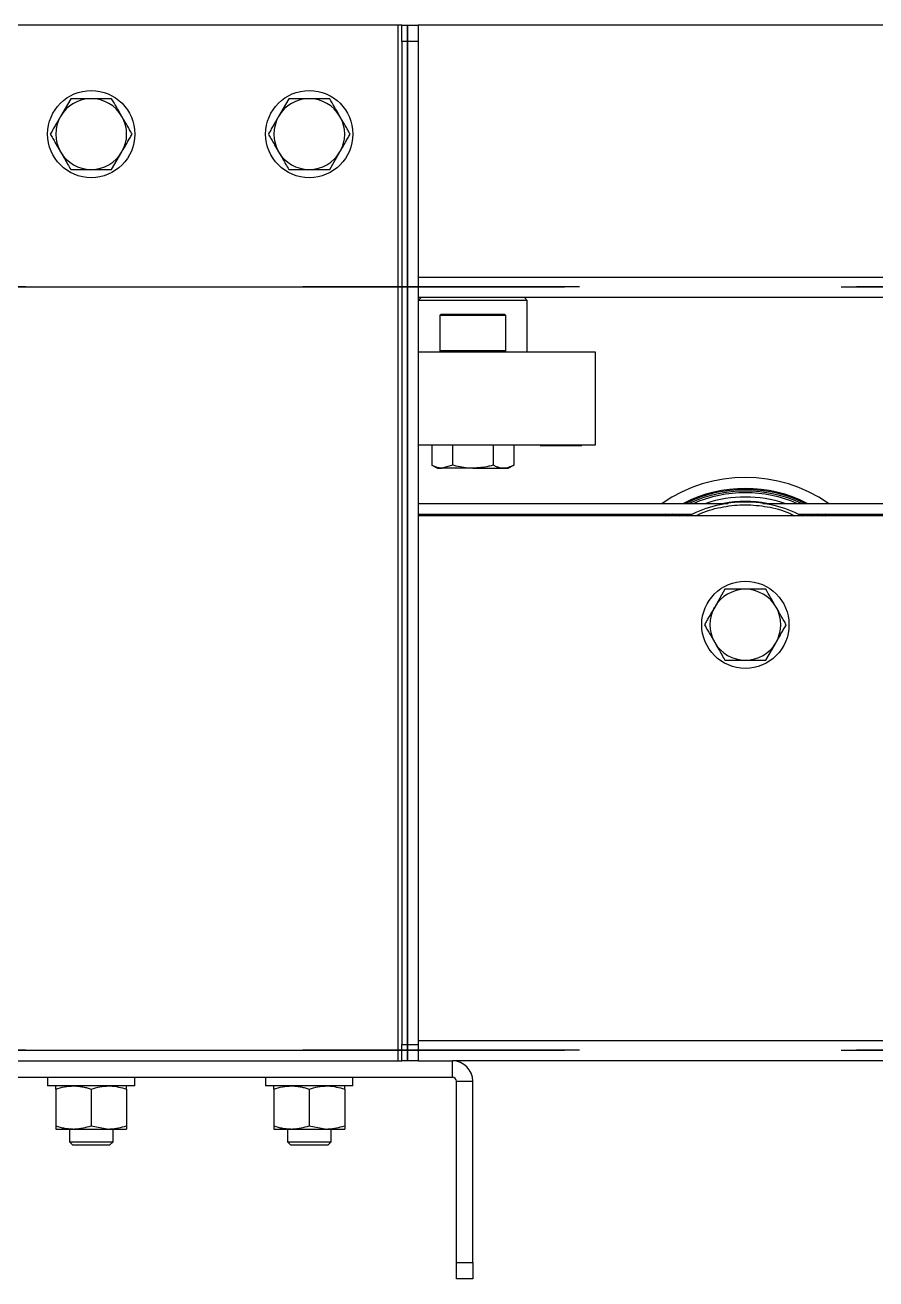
# Model space of a CAD drawing. Header units: millimetres. Extents: x 15 to 415, y 5 to 292.
# Drawn here: x 115.3 to 123.1, y 116.09 to 127.59 of the extents above; entities that cross this region are included whole.
import ezdxf

# ---------------------------------------------------------------- set-up
doc = ezdxf.new("R2010")
doc.units = ezdxf.units.MM
doc.linetypes.add('CENTERX2', pattern=[20.32, 12.7, -2.54, 2.54, -2.54])

msp = doc.modelspace()

# ---------------------------------------------------------------- linework, layer by layer
at = {"color": 7, "linetype": 'Continuous', "lineweight": 25}
for p, q in [((118.72054, 127.58944), (115.0942, 127.58944)), ((118.75737, 127.58944), (118.72054, 127.58944)), ((118.72054, 127.58944), (118.72054, 118.08944)), ((118.75737, 127.58944), (118.90737, 127.58944)), ((118.75737, 127.43944), (118.75737, 127.58944)), ((118.90737, 127.58944), (118.90737, 127.43944)), ((164.90737, 127.58944), (118.90737, 127.58944)), ((118.90737, 127.43944), (118.75737, 127.43944)), ((118.75737, 127.43944), (118.75737, 118.23944)), ((118.90737, 127.43944), (118.90737, 118.23944)), ((115.71973, 126.91444), (115.62591, 126.75194)), ((117.71973, 126.91444), (117.62591, 126.75194)), ((116.095, 126.26444), (116.18882, 126.42694)), ((118.095, 126.26444), (118.18882, 126.42694)), ((118.93237, 125.08944), (118.90737, 125.06444)), ((164.90737, 125.08944), (118.90737, 125.08944)), ((119.40737, 125.06444), (118.90737, 125.06444)), ((119.90737, 125.06444), (119.40737, 125.06444)), ((119.90737, 125.06444), (119.88237, 125.08944)), ((119.90737, 124.58944), (119.90737, 125.06444)), ((119.10737, 124.60444), (119.10737, 124.92444)), ((119.70737, 124.92444), (119.10737, 124.92444)), ((119.12848, 124.93944), (119.68625, 124.93944)), ((119.70737, 124.92444), (119.70737, 124.60444)), ((119.6002, 124.58944), (118.90737, 124.58944)), ((119.10737, 124.60444), (119.70737, 124.60444)), ((120.53237, 124.58944), (119.6002, 124.58944)), ((120.53237, 123.73944), (120.53237, 124.58944)), ((118.90737, 123.73944), (119.6002, 123.73944)), ((119.03209, 123.73944), (119.03209, 123.55347)), ((119.21973, 123.73944), (119.21973, 123.55347)), ((119.595, 123.73944), (119.595, 123.55347)), ((119.6002, 123.73944), (120.53237, 123.73944)), ((119.78264, 123.73944), (119.78264, 123.55347)), ((120.02761, 123.73444), (120.02761, 123.73944)), ((120.03, 123.73444), (120.03, 123.73944)), ((120.03, 123.73444), (120.06065, 123.73444)), ((120.06065, 123.73944), (120.06065, 123.73444)), ((120.06065, 123.73444), (120.07382, 123.73444)), ((120.07382, 123.73444), (120.07382, 123.73944)), ((120.08413, 123.73444), (120.08413, 123.73944)), ((120.08992, 123.73444), (120.08992, 123.73944)), ((120.08992, 123.73444), (120.10156, 123.73444)), ((120.10156, 123.73444), (120.10156, 123.73944)), ((120.10156, 123.73444), (120.11635, 123.73444)), ((120.11635, 123.73444), (120.11635, 123.73944)), ((120.11635, 123.73444), (120.128, 123.73444)), ((120.128, 123.73944), (120.128, 123.73444)), ((120.128, 123.73444), (120.14168, 123.73444)), ((120.14587, 123.73444), (120.14587, 123.73944)), ((120.14587, 123.73444), (120.16031, 123.73444)), ((120.16031, 123.73444), (120.16031, 123.73944)), ((120.17571, 123.73444), (120.17571, 123.73944)), ((120.17571, 123.73444), (120.18465, 123.73444)), ((120.18465, 123.73444), (120.18465, 123.73944)), ((120.18465, 123.73444), (120.19327, 123.73444)), ((120.19327, 123.73444), (120.19327, 123.73944)), ((120.19327, 123.73444), (120.20222, 123.73444)), ((120.20222, 123.73444), (120.20222, 123.73944)), ((120.20222, 123.73444), (120.21086, 123.73444)), ((120.21086, 123.73444), (120.21086, 123.73944)), ((120.21086, 123.73444), (120.21978, 123.73444)), ((120.21978, 123.73444), (120.21978, 123.73944)), ((120.21978, 123.73444), (120.22927, 123.73444)), ((120.22927, 123.73444), (120.22927, 123.73944)), ((120.22927, 123.73444), (120.23689, 123.73444)), ((120.23689, 123.73444), (120.23689, 123.73944)), ((120.23689, 123.73444), (120.24032, 123.73444)), ((120.24032, 123.73444), (120.24032, 123.73944)), ((120.24032, 123.73444), (120.24628, 123.73444)), ((120.25788, 123.73444), (120.26282, 123.73444)), ((120.26174, 123.73444), (120.26174, 123.73944)), ((120.28058, 123.73444), (120.28658, 123.73444)), ((120.28898, 123.73944), (120.28898, 123.73444)), ((120.28908, 123.73444), (120.28908, 123.73944)), ((120.28908, 123.73444), (120.32815, 123.73444)), ((120.32815, 123.73444), (120.32815, 123.73944)), ((120.33893, 123.73944), (120.33893, 123.73444)), ((120.33893, 123.73444), (120.36562, 123.73444)), ((120.36562, 123.73444), (120.36562, 123.73944)), ((120.36687, 123.73444), (120.37695, 123.73444)), ((120.37695, 123.73444), (120.37695, 123.73944)), ((120.37695, 123.73444), (120.38741, 123.73444)), ((120.38741, 123.73444), (120.38741, 123.73944)), ((120.39057, 123.73444), (120.39502, 123.73444)), ((120.39502, 123.73944), (120.39502, 123.73444)), ((120.3978, 123.73444), (120.3978, 123.73944)), ((120.39803, 123.73444), (120.4, 123.73444)), ((120.4, 123.73944), (120.4, 123.73444)), ((120.4021, 123.73444), (120.4021, 123.73944)), ((120.40302, 123.73444), (120.40716, 123.73444)), ((120.40716, 123.73944), (120.40716, 123.73444)), ((119.03209, 123.55347), (119.08237, 123.52444)), ((119.08237, 123.52444), (119.12591, 123.52444)), ((119.21973, 123.55347), (119.12591, 123.52444)), ((119.40737, 123.52444), (119.12591, 123.52444)), ((119.40737, 123.52444), (119.68882, 123.52444)), ((119.68882, 123.52444), (119.73237, 123.52444)), ((119.73237, 123.52444), (119.78264, 123.55347)), ((118.90737, 123.20294), (121.74692, 123.20294)), ((122.06781, 123.20294), (131.74692, 123.20294)), ((118.90737, 123.10294), (121.41906, 123.10294)), ((164.90737, 123.08944), (118.90737, 123.08944)), ((121.00045, 123.08944), (121.01556, 123.10294)), ((121.17571, 123.10294), (121.15737, 123.08944)), ((121.19725, 123.08944), (121.21665, 123.10294)), ((121.24637, 123.10294), (121.22612, 123.08944)), ((122.39567, 123.10294), (131.41906, 123.10294)), ((122.58861, 123.08944), (122.56836, 123.10294)), ((122.59808, 123.10294), (122.61748, 123.08944)), ((122.65737, 123.08944), (122.63902, 123.10294)), ((122.79917, 123.10294), (122.81428, 123.08944)), ((121.71973, 122.41444), (121.62591, 122.25194)), ((122.095, 121.76444), (122.18882, 121.92694)), ((118.75737, 118.23944), (118.90737, 118.23944)), ((118.75737, 118.08944), (118.75737, 118.23944)), ((118.90737, 118.23944), (118.90737, 118.08944)), ((115.0942, 118.08944), (118.72054, 118.08944)), ((118.72054, 118.08944), (118.75737, 118.08944)), ((118.90737, 118.08944), (118.75737, 118.08944)), ((118.90737, 118.08944), (119.22054, 118.08944)), ((119.22054, 117.93944), (119.22054, 118.08944)), ((164.5942, 118.08944), (119.22054, 118.08944)), ((114.5942, 117.93944), (119.22054, 117.93944)), ((115.50737, 117.93944), (115.50737, 117.85944)), ((116.30737, 117.85944), (116.30737, 117.93944)), ((117.50737, 117.93944), (117.50737, 117.85944)), ((118.30737, 117.85944), (118.30737, 117.93944)), ((119.25737, 117.90261), (119.40737, 117.90261)), ((119.25737, 116.23944), (119.25737, 117.90261)), ((119.40737, 116.23944), (119.40737, 117.90261)), ((116.30737, 117.85944), (115.50737, 117.85944)), ((115.58237, 117.83042), (115.58237, 117.49347)), ((115.90737, 117.83042), (115.90737, 117.49347)), ((116.23237, 117.83042), (116.23237, 117.49347)), ((118.30737, 117.85944), (117.50737, 117.85944)), ((117.58237, 117.83042), (117.58237, 117.49347)), ((117.90737, 117.83042), (117.90737, 117.49347)), ((118.23237, 117.83042), (118.23237, 117.49347)), ((115.58237, 117.46444), (115.74487, 117.46444)), ((115.70737, 117.46444), (115.70737, 117.34717)), ((115.74487, 117.46444), (116.06987, 117.46444)), ((115.90737, 117.49347), (116.06987, 117.46444)), ((116.06987, 117.46444), (116.23237, 117.46444)), ((116.10737, 117.34717), (116.10737, 117.46444)), ((117.58237, 117.46444), (117.74487, 117.46444)), ((117.70737, 117.46444), (117.70737, 117.34717)), ((117.74487, 117.46444), (118.06987, 117.46444)), ((117.90737, 117.49347), (118.06987, 117.46444)), ((118.06987, 117.46444), (118.23237, 117.46444)), ((118.10737, 117.34717), (118.10737, 117.46444)), ((115.70737, 117.34717), (115.73509, 117.31944)), ((115.70737, 117.34717), (116.10737, 117.34717)), ((115.73509, 117.31944), (116.07964, 117.31944)), ((116.07964, 117.31944), (116.10737, 117.34717)), ((117.70737, 117.34717), (117.73509, 117.31944)), ((117.70737, 117.34717), (118.10737, 117.34717)), ((117.73509, 117.31944), (118.07964, 117.31944)), ((118.07964, 117.31944), (118.10737, 117.34717)), ((119.25737, 116.08944), (119.25737, 116.23944)), ((119.25737, 116.23944), (119.40737, 116.23944)), ((119.40737, 116.23944), (119.40737, 116.08944)), ((119.40737, 116.08944), (119.25737, 116.08944))]:
    msp.add_line(p, q, dxfattribs=at)
at = {"color": 7, "linetype": 'CENTERX2'}
for p, q in [((118.80837, 127.58944), (118.80837, 118.08944)), ((118.80837, 118.08944), (118.80837, 127.58944)), ((216.90737, 125.18844), (66.90737, 125.18844)), ((66.90737, 125.18844), (216.90737, 125.18844)), ((66.90737, 118.18844), (216.90737, 118.18844)), ((216.90737, 118.18844), (66.90737, 118.18844))]:
    msp.add_line(p, q, dxfattribs=at)
at = {"color": 8, "linetype": 'Continuous', "lineweight": 25}
for p, q in [((118.90737, 125.27627), (164.90737, 125.27627)), ((121.17366, 123.08944), (121.19243, 123.10294)), ((121.29868, 123.08944), (121.32143, 123.10294)), ((121.37941, 123.08944), (121.40581, 123.10294)), ((122.40892, 123.10294), (122.43532, 123.08944)), ((122.4933, 123.10294), (122.51605, 123.08944)), ((122.62231, 123.10294), (122.64107, 123.08944)), ((118.90737, 118.27627), (164.90737, 118.27627))]:
    msp.add_line(p, q, dxfattribs=at)
at = {"color": 7, "linetype": 'Continuous', "lineweight": 25}
for centre in [(115.90737, 126.58944), (117.90737, 126.58944), (121.90737, 122.08944)]:
    msp.add_circle(centre, 0.4, dxfattribs=at)
for centre, radius, start, end in [((115.90737, 126.58944), 0.325, 90, 150), ((115.90737, 126.58944), 0.325, 30, 90), ((117.90737, 126.58944), 0.325, 90, 150), ((117.90737, 126.58944), 0.325, 30, 90), ((115.90737, 126.58944), 0.325, 150, 210), ((115.90737, 126.58944), 0.325, 330, 30), ((117.90737, 126.58944), 0.325, 150, 210), ((117.90737, 126.58944), 0.325, 330, 30), ((115.90737, 126.58944), 0.325, 210, 270), ((115.90737, 126.58944), 0.325, 270, 330), ((117.90737, 126.58944), 0.325, 210, 270), ((117.90737, 126.58944), 0.325, 270, 330), ((121.90737, 122.08944), 1.35, 55.569721, 124.430279), ((121.90737, 122.08944), 1.25, 62.973947, 117.026053), ((121.90737, 122.08944), 1.22649, 65.213844, 114.786156), ((121.90737, 122.08944), 1.21, 90, 113.037645), ((121.90737, 122.08944), 1.21, 66.962355, 90), ((121.90737, 122.08944), 1.125, 90, 117.266044), ((121.90737, 122.08944), 1.125, 62.733956, 90), ((121.90737, 122.08944), 0.325, 90, 150), ((121.90737, 122.08944), 0.325, 30, 90), ((121.90737, 122.08944), 0.325, 150, 210), ((121.90737, 122.08944), 0.325, 330, 30), ((121.90737, 122.08944), 0.325, 210, 270), ((121.90737, 122.08944), 0.325, 270, 330), ((119.22054, 117.90261), 0.18683, 0, 90), ((119.22054, 117.90261), 0.03683, 0, 90)]:
    msp.add_arc(centre, radius, start, end, dxfattribs=at)
at = {"color": 8, "linetype": 'Continuous', "lineweight": 25}
for radius, start, end in [(1.24029, 63.866951, 116.133049), (1.17068, 72.018173, 107.981827), (1.13081, 79.961409, 100.038591)]:
    msp.add_arc((121.90737, 122.08944), radius, start, end, dxfattribs=at)
at = {"color": 7, "linetype": 'Continuous', "lineweight": 25}
for points, knots in [([(115.90737, 126.91444), (115.89201, 126.91444), (115.82851, 126.91444), (115.76664, 126.91444), (115.71973, 126.91444)], [0, 0, 0, 0, 0.241851417, 1, 1, 1, 1]), ([(116.095, 126.91444), (116.08133, 126.91444), (116.02022, 126.91444), (115.95669, 126.91444), (115.90737, 126.91444)], [0, 0, 0, 0, 0.22371328, 1, 1, 1, 1]), ([(116.18882, 126.75194), (116.1866, 126.7558), (116.16976, 126.78496), (116.13801, 126.83996), (116.10943, 126.88947), (116.095, 126.91444)], [0, 0, 0, 0, 0.07007691, 0.53077766, 1, 1, 1, 1]), ([(117.90737, 126.91444), (117.89201, 126.91444), (117.82851, 126.91444), (117.76664, 126.91444), (117.71973, 126.91444)], [0, 0, 0, 0, 0.241851417, 1, 1, 1, 1]), ([(118.095, 126.91444), (118.08133, 126.91444), (118.02022, 126.91444), (117.95669, 126.91444), (117.90737, 126.91444)], [0, 0, 0, 0, 0.22371328, 1, 1, 1, 1]), ([(118.18882, 126.75194), (118.1866, 126.7558), (118.16976, 126.78496), (118.13801, 126.83996), (118.10943, 126.88947), (118.095, 126.91444)], [0, 0, 0, 0, 0.07007691, 0.53077766, 1, 1, 1, 1]), ([(115.62591, 126.75194), (115.62368, 126.74809), (115.61782, 126.73793), (115.6083, 126.72145), (115.59738, 126.70252), (115.58277, 126.67723), (115.5682, 126.652), (115.55372, 126.6269), (115.54286, 126.6081), (115.53568, 126.59567), (115.53209, 126.58944)], [0, 0, 0, 0, 0.070036107, 0.184842993, 0.299816611, 0.41526294, 0.647866756, 0.765024679, 0.882473115, 1, 1, 1, 1]), ([(116.28264, 126.58944), (116.27507, 126.60257), (116.25988, 126.62888), (116.24051, 126.66242), (116.22481, 126.68961), (116.2129, 126.71025), (116.20088, 126.73105), (116.19285, 126.74498), (116.18882, 126.75194)], [0, 0, 0, 0, 0.2473449, 0.49601219, 0.62098533, 0.74684355, 0.87330953, 1, 1, 1, 1]), ([(117.62591, 126.75194), (117.62368, 126.74809), (117.61782, 126.73793), (117.6083, 126.72145), (117.59738, 126.70252), (117.58277, 126.67723), (117.5682, 126.652), (117.55372, 126.6269), (117.54286, 126.6081), (117.53568, 126.59567), (117.53209, 126.58944)], [0, 0, 0, 0, 0.070036107, 0.184842993, 0.299816611, 0.41526294, 0.647866756, 0.765024679, 0.882473115, 1, 1, 1, 1]), ([(118.28264, 126.58944), (118.27507, 126.60257), (118.25988, 126.62888), (118.24051, 126.66242), (118.22481, 126.68961), (118.2129, 126.71025), (118.20088, 126.73105), (118.19285, 126.74498), (118.18882, 126.75194)], [0, 0, 0, 0, 0.2473449, 0.49601219, 0.62098533, 0.74684355, 0.87330953, 1, 1, 1, 1]), ([(115.53209, 126.58944), (115.53587, 126.5829), (115.54721, 126.56325), (115.56644, 126.52995), (115.58994, 126.48924), (115.60985, 126.45475), (115.62189, 126.43391), (115.62591, 126.42694)], [0, 0, 0, 0, 0.12359753, 0.37124782, 0.62101355, 0.87330139, 1, 1, 1, 1]), ([(116.18882, 126.42694), (116.19105, 126.4308), (116.20057, 126.44728), (116.21374, 126.4701), (116.22829, 126.4953), (116.23921, 126.51422), (116.25013, 126.53313), (116.26102, 126.55198), (116.27187, 126.57078), (116.27905, 126.58322), (116.28264, 126.58944)], [0, 0, 0, 0, 0.07003681, 0.29977827, 0.41522575, 0.53148028, 0.64786324, 0.76502233, 0.88247194, 1, 1, 1, 1]), ([(117.53209, 126.58944), (117.53587, 126.5829), (117.54721, 126.56325), (117.56644, 126.52995), (117.58994, 126.48924), (117.60985, 126.45475), (117.62189, 126.43391), (117.62591, 126.42694)], [0, 0, 0, 0, 0.12359753, 0.37124782, 0.62101355, 0.87330139, 1, 1, 1, 1]), ([(118.18882, 126.42694), (118.19105, 126.4308), (118.20057, 126.44728), (118.21374, 126.4701), (118.22829, 126.4953), (118.23921, 126.51422), (118.25013, 126.53313), (118.26102, 126.55198), (118.27187, 126.57078), (118.27905, 126.58322), (118.28264, 126.58944)], [0, 0, 0, 0, 0.07003681, 0.29977827, 0.41522575, 0.53148028, 0.64786324, 0.76502233, 0.88247194, 1, 1, 1, 1]), ([(115.62591, 126.42694), (115.62813, 126.42309), (115.64009, 126.40239), (115.66174, 126.36488), (115.69089, 126.31438), (115.71001, 126.28128), (115.71973, 126.26444)], [0, 0, 0, 0, 0.07005137, 0.3766066, 0.68307341, 1, 1, 1, 1]), ([(117.62591, 126.42694), (117.62813, 126.42309), (117.64009, 126.40239), (117.66174, 126.36488), (117.69089, 126.31438), (117.71001, 126.28128), (117.71973, 126.26444)], [0, 0, 0, 0, 0.07005137, 0.3766066, 0.68307341, 1, 1, 1, 1]), ([(115.71973, 126.26444), (115.7429, 126.26444), (115.78945, 126.26444), (115.84489, 126.26444), (115.88435, 126.26444), (115.89969, 126.26444), (115.90737, 126.26444)], [0, 0, 0, 0, 0.37742408, 0.75834263, 0.87907343, 1, 1, 1, 1]), ([(115.90737, 126.26444), (115.95669, 126.26444), (116.02022, 126.26444), (116.08133, 126.26444), (116.095, 126.26444)], [0, 0, 0, 0, 0.77628672, 1, 1, 1, 1]), ([(117.71973, 126.26444), (117.7429, 126.26444), (117.78945, 126.26444), (117.84489, 126.26444), (117.88435, 126.26444), (117.89969, 126.26444), (117.90737, 126.26444)], [0, 0, 0, 0, 0.37742408, 0.75834263, 0.87907343, 1, 1, 1, 1]), ([(117.90737, 126.26444), (117.95669, 126.26444), (118.02022, 126.26444), (118.08133, 126.26444), (118.095, 126.26444)], [0, 0, 0, 0, 0.77628672, 1, 1, 1, 1]), ([(119.10737, 124.92444), (119.10749, 124.92566), (119.10772, 124.92809), (119.10966, 124.93174), (119.11251, 124.93466), (119.11605, 124.93684), (119.11979, 124.93831), (119.12396, 124.93927), (119.12697, 124.93938), (119.12848, 124.93944)], [0, 0, 0, 0, 0.11116437, 0.22155782, 0.39117964, 0.52732907, 0.66706995, 0.83215896, 1, 1, 1, 1]), ([(119.68625, 124.93944), (119.68832, 124.93933), (119.69254, 124.93911), (119.69812, 124.93725), (119.70209, 124.93473), (119.70451, 124.93227), (119.70611, 124.92991), (119.70718, 124.92721), (119.70731, 124.92526), (119.70737, 124.92444)], [0, 0, 0, 0, 0.229450284, 0.466684963, 0.643088592, 0.731025051, 0.821782574, 0.924949013, 1, 1, 1, 1]), ([(119.12848, 124.58944), (119.12641, 124.58956), (119.1222, 124.58978), (119.11662, 124.59164), (119.11264, 124.59416), (119.11022, 124.59662), (119.10862, 124.59898), (119.10755, 124.60168), (119.10742, 124.60362), (119.10737, 124.60444)], [0, 0, 0, 0, 0.22945028, 0.46668496, 0.64308859, 0.73102505, 0.82178257, 0.92494901, 1, 1, 1, 1]), ([(119.70737, 124.60444), (119.70725, 124.60323), (119.70701, 124.6008), (119.70508, 124.59714), (119.70222, 124.59423), (119.69868, 124.59205), (119.69494, 124.59058), (119.69077, 124.58962), (119.68776, 124.5895), (119.68625, 124.58944)], [0, 0, 0, 0, 0.111164368, 0.221557819, 0.391179643, 0.527329074, 0.667069947, 0.83215896, 1, 1, 1, 1]), ([(120.02509, 123.73444), (120.02501, 123.73444), (120.02473, 123.73444), (120.02586, 123.73444), (120.02714, 123.73444), (120.02761, 123.73444)], [0, 0, 0, 0, 0.213141412, 0.716613509, 1, 1, 1, 1]), ([(120.02761, 123.73444), (120.02779, 123.73444), (120.02814, 123.73444), (120.02891, 123.73444), (120.02956, 123.73444), (120.03, 123.73444)], [0, 0, 0, 0, 0.25045902, 0.50101274, 1, 1, 1, 1]), ([(120.0748, 123.73444), (120.075, 123.73444), (120.07667, 123.73444), (120.08, 123.73444), (120.08288, 123.73444), (120.08413, 123.73444)], [0, 0, 0, 0, 0.070676211, 0.595397325, 1, 1, 1, 1]), ([(120.08413, 123.73444), (120.08554, 123.73444), (120.08737, 123.73444), (120.08889, 123.73444), (120.08923, 123.73444)], [0, 0, 0, 0, 0.776278305, 1, 1, 1, 1]), ([(120.14289, 123.73444), (120.14293, 123.73444), (120.143, 123.73444), (120.14487, 123.73444), (120.14587, 123.73444)], [0, 0, 0, 0, 0.466699885, 1, 1, 1, 1]), ([(120.16031, 123.73444), (120.16244, 123.73444), (120.16558, 123.73444), (120.17176, 123.73444), (120.17686, 123.73444), (120.18006, 123.73444), (120.18175, 123.73444)], [0, 0, 0, 0, 0.40461672, 0.59534225, 0.78652504, 1, 1, 1, 1]), ([(120.24792, 123.73444), (120.24817, 123.73444), (120.24885, 123.73444), (120.25237, 123.73444), (120.25715, 123.73444), (120.26059, 123.73444), (120.26174, 123.73444)], [0, 0, 0, 0, 0.18044363, 0.4996936, 0.83322072, 1, 1, 1, 1]), ([(120.26174, 123.73444), (120.26246, 123.73444), (120.26389, 123.73444), (120.26612, 123.73444), (120.26842, 123.73444), (120.27059, 123.73444), (120.27259, 123.73444), (120.27442, 123.73444), (120.27622, 123.73444), (120.27796, 123.73444), (120.27962, 123.73444), (120.2812, 123.73444), (120.28271, 123.73444), (120.28408, 123.73444), (120.28533, 123.73444), (120.28643, 123.73444), (120.28739, 123.73444), (120.28826, 123.73444), (120.28873, 123.73444), (120.28898, 123.73444)], [0, 0, 0, 0, 0.066288783, 0.132991791, 0.201562368, 0.271107442, 0.325847513, 0.381019548, 0.43752861, 0.494429813, 0.549154813, 0.604226181, 0.660586697, 0.71743599, 0.770937773, 0.824914528, 0.880367041, 0.936276947, 1, 1, 1, 1]), ([(120.27098, 123.73444), (120.27096, 123.73444), (120.27089, 123.73444), (120.27096, 123.73444), (120.27108, 123.73444), (120.27136, 123.73444), (120.2717, 123.73444), (120.27202, 123.73444), (120.27213, 123.73444)], [0, 0, 0, 0, 0.09795091, 0.2787516, 0.46031045, 0.59478195, 0.86465331, 1, 1, 1, 1]), ([(120.32815, 123.73444), (120.32845, 123.73444), (120.32904, 123.73444), (120.32996, 123.73444), (120.33091, 123.73444), (120.33181, 123.73444), (120.33265, 123.73444), (120.33343, 123.73444), (120.3342, 123.73444), (120.33492, 123.73444), (120.33559, 123.73444), (120.33621, 123.73444), (120.33679, 123.73444), (120.33731, 123.73444), (120.33776, 123.73444), (120.33815, 123.73444), (120.33848, 123.73444), (120.33873, 123.73444), (120.33887, 123.73444), (120.33893, 123.73444)], [0, 0, 0, 0, 0.06907481, 0.13836498, 0.2094942, 0.28183557, 0.34134062, 0.40136976, 0.46289835, 0.52490516, 0.58072871, 0.63695146, 0.69455548, 0.75269614, 0.80456157, 0.85688766, 0.91058525, 0.96461916, 1, 1, 1, 1]), ([(120.38881, 123.73444), (120.38922, 123.73444), (120.39122, 123.73444), (120.39321, 123.73444), (120.39479, 123.73444)], [0, 0, 0, 0, 0.20878597, 1, 1, 1, 1]), ([(120.3978, 123.73444), (120.39757, 123.73444), (120.3971, 123.73444), (120.3964, 123.73444), (120.39571, 123.73444), (120.39525, 123.73444), (120.39502, 123.73444)], [0, 0, 0, 0, 0.2506984, 0.50128538, 0.7506427, 1, 1, 1, 1]), ([(120.4, 123.73444), (120.40018, 123.73444), (120.40053, 123.73444), (120.40121, 123.73444), (120.40174, 123.73444), (120.4021, 123.73444)], [0, 0, 0, 0, 0.25063043, 0.50121468, 1, 1, 1, 1]), ([(119.12591, 123.52444), (119.12368, 123.52448), (119.11782, 123.52456), (119.1083, 123.52541), (119.09738, 123.52718), (119.08277, 123.53064), (119.0682, 123.53565), (119.05372, 123.54203), (119.04286, 123.54741), (119.03568, 123.55145), (119.03209, 123.55347)], [0, 0, 0, 0, 0.07003611, 0.18484299, 0.29981661, 0.41526294, 0.64786676, 0.76502468, 0.88247311, 1, 1, 1, 1]), ([(119.40737, 123.52444), (119.39201, 123.52479), (119.32851, 123.52624), (119.26664, 123.54173), (119.21973, 123.55347)], [0, 0, 0, 0, 0.241851417, 1, 1, 1, 1]), ([(119.595, 123.55347), (119.58133, 123.54965), (119.52022, 123.53255), (119.45669, 123.52799), (119.40737, 123.52444)], [0, 0, 0, 0, 0.22371328, 1, 1, 1, 1]), ([(119.68882, 123.52444), (119.6866, 123.52448), (119.67465, 123.52465), (119.65299, 123.52809), (119.62384, 123.53792), (119.60472, 123.54823), (119.595, 123.55347)], [0, 0, 0, 0, 0.07005137, 0.3766066, 0.68307341, 1, 1, 1, 1]), ([(119.78264, 123.55347), (119.77887, 123.55135), (119.76752, 123.54498), (119.74829, 123.5361), (119.72479, 123.52839), (119.70488, 123.52486), (119.69285, 123.52455), (119.68882, 123.52444)], [0, 0, 0, 0, 0.12359753, 0.37124782, 0.62101355, 0.87330139, 1, 1, 1, 1]), ([(121.90737, 122.41444), (121.89201, 122.41444), (121.82851, 122.41444), (121.76664, 122.41444), (121.71973, 122.41444)], [0, 0, 0, 0, 0.241851417, 1, 1, 1, 1]), ([(122.095, 122.41444), (122.08133, 122.41444), (122.02022, 122.41444), (121.95669, 122.41444), (121.90737, 122.41444)], [0, 0, 0, 0, 0.22371328, 1, 1, 1, 1]), ([(122.18882, 122.25194), (122.1866, 122.2558), (122.16976, 122.28496), (122.13801, 122.33996), (122.10943, 122.38947), (122.095, 122.41444)], [0, 0, 0, 0, 0.070076912, 0.530777664, 1, 1, 1, 1]), ([(121.62591, 122.25194), (121.62368, 122.24809), (121.61782, 122.23793), (121.6083, 122.22145), (121.59738, 122.20252), (121.58277, 122.17723), (121.5682, 122.152), (121.55372, 122.1269), (121.54286, 122.1081), (121.53568, 122.09567), (121.53209, 122.08944)], [0, 0, 0, 0, 0.070036107, 0.184842993, 0.299816611, 0.41526294, 0.647866756, 0.765024679, 0.882473115, 1, 1, 1, 1]), ([(122.28264, 122.08944), (122.27507, 122.10257), (122.25988, 122.12888), (122.24051, 122.16242), (122.22481, 122.18961), (122.2129, 122.21025), (122.20088, 122.23105), (122.19285, 122.24498), (122.18882, 122.25194)], [0, 0, 0, 0, 0.2473449, 0.49601219, 0.62098533, 0.74684355, 0.87330953, 1, 1, 1, 1]), ([(121.53209, 122.08944), (121.53587, 122.0829), (121.54721, 122.06325), (121.56644, 122.02995), (121.58994, 121.98924), (121.60985, 121.95475), (121.62189, 121.93391), (121.62591, 121.92694)], [0, 0, 0, 0, 0.12359753, 0.37124782, 0.62101355, 0.87330139, 1, 1, 1, 1]), ([(122.18882, 121.92694), (122.19105, 121.9308), (122.20057, 121.94728), (122.21374, 121.9701), (122.22829, 121.9953), (122.23921, 122.01422), (122.25013, 122.03313), (122.26102, 122.05198), (122.27187, 122.07078), (122.27905, 122.08322), (122.28264, 122.08944)], [0, 0, 0, 0, 0.07003681, 0.29977827, 0.41522575, 0.53148028, 0.64786324, 0.76502233, 0.88247194, 1, 1, 1, 1]), ([(121.62591, 121.92694), (121.62813, 121.92309), (121.64009, 121.90239), (121.66174, 121.86488), (121.69089, 121.81438), (121.71001, 121.78128), (121.71973, 121.76444)], [0, 0, 0, 0, 0.070051373, 0.376606602, 0.683073408, 1, 1, 1, 1]), ([(121.71973, 121.76444), (121.7429, 121.76444), (121.78945, 121.76444), (121.84489, 121.76444), (121.88435, 121.76444), (121.89969, 121.76444), (121.90737, 121.76444)], [0, 0, 0, 0, 0.37742408, 0.75834263, 0.87907343, 1, 1, 1, 1]), ([(121.90737, 121.76444), (121.95669, 121.76444), (122.02022, 121.76444), (122.08133, 121.76444), (122.095, 121.76444)], [0, 0, 0, 0, 0.77628672, 1, 1, 1, 1]), ([(115.58237, 117.83042), (115.60876, 117.83853), (115.66202, 117.8549), (115.71708, 117.85792), (115.74487, 117.85944)], [0, 0, 0, 0, 0.49545796, 1, 1, 1, 1]), ([(115.58237, 117.83042), (115.58237, 117.8348), (115.58237, 117.85181), (115.58237, 117.85619), (115.58237, 117.85944)], [0, 0, 0, 0, 0.257551345, 1, 1, 1, 1]), ([(115.74487, 117.85944), (115.74872, 117.85941), (115.7652, 117.85927), (115.79437, 117.85709), (115.83225, 117.85108), (115.87002, 117.84225), (115.8949, 117.83437), (115.90737, 117.83042)], [0, 0, 0, 0, 0.07004251, 0.29980267, 0.53082452, 0.76502218, 1, 1, 1, 1]), ([(115.90737, 117.83042), (115.93376, 117.83853), (115.98702, 117.8549), (116.04208, 117.85792), (116.06987, 117.85944)], [0, 0, 0, 0, 0.49545796, 1, 1, 1, 1]), ([(116.06987, 117.85944), (116.07372, 117.85942), (116.12859, 117.859), (116.18237, 117.84419), (116.23237, 117.83042)], [0, 0, 0, 0, 0.07021477, 1, 1, 1, 1]), ([(116.23237, 117.83042), (116.23237, 117.8348), (116.23237, 117.85181), (116.23237, 117.85619), (116.23237, 117.85944)], [0, 0, 0, 0, 0.25755135, 1, 1, 1, 1]), ([(117.58237, 117.83042), (117.60876, 117.83853), (117.66202, 117.8549), (117.71708, 117.85792), (117.74487, 117.85944)], [0, 0, 0, 0, 0.49545796, 1, 1, 1, 1]), ([(117.58237, 117.83042), (117.58237, 117.8348), (117.58237, 117.85181), (117.58237, 117.85619), (117.58237, 117.85944)], [0, 0, 0, 0, 0.257551345, 1, 1, 1, 1]), ([(117.74487, 117.85944), (117.74872, 117.85941), (117.7652, 117.85927), (117.79437, 117.85709), (117.83225, 117.85108), (117.87002, 117.84225), (117.8949, 117.83437), (117.90737, 117.83042)], [0, 0, 0, 0, 0.07004251, 0.29980267, 0.53082452, 0.76502218, 1, 1, 1, 1]), ([(117.90737, 117.83042), (117.93376, 117.83853), (117.98702, 117.8549), (118.04208, 117.85792), (118.06987, 117.85944)], [0, 0, 0, 0, 0.49545796, 1, 1, 1, 1]), ([(118.06987, 117.85944), (118.07372, 117.85942), (118.12859, 117.859), (118.18237, 117.84419), (118.23237, 117.83042)], [0, 0, 0, 0, 0.07021477, 1, 1, 1, 1]), ([(118.23237, 117.83042), (118.23237, 117.8348), (118.23237, 117.85181), (118.23237, 117.85619), (118.23237, 117.85944)], [0, 0, 0, 0, 0.25755135, 1, 1, 1, 1]), ([(115.58237, 117.49347), (115.59548, 117.48932), (115.62176, 117.48101), (115.66209, 117.47189), (115.70319, 117.46564), (115.73094, 117.46484), (115.74487, 117.46444)], [0, 0, 0, 0, 0.247268614, 0.495362565, 0.746874005, 1, 1, 1, 1]), ([(115.58237, 117.49347), (115.58237, 117.48909), (115.58237, 117.47208), (115.58237, 117.4677), (115.58237, 117.46444)], [0, 0, 0, 0, 0.25755135, 1, 1, 1, 1]), ([(115.74487, 117.46444), (115.74872, 117.46447), (115.80359, 117.46489), (115.85737, 117.4797), (115.90737, 117.49347)], [0, 0, 0, 0, 0.07021477, 1, 1, 1, 1]), ([(116.06987, 117.46444), (116.07372, 117.46447), (116.12859, 117.46489), (116.18237, 117.4797), (116.23237, 117.49347)], [0, 0, 0, 0, 0.07021477, 1, 1, 1, 1]), ([(116.23237, 117.49347), (116.23237, 117.48909), (116.23237, 117.47208), (116.23237, 117.4677), (116.23237, 117.46444)], [0, 0, 0, 0, 0.257551345, 1, 1, 1, 1]), ([(117.58237, 117.49347), (117.59548, 117.48932), (117.62176, 117.48101), (117.66209, 117.47189), (117.70319, 117.46564), (117.73094, 117.46484), (117.74487, 117.46444)], [0, 0, 0, 0, 0.247268614, 0.495362565, 0.746874005, 1, 1, 1, 1]), ([(117.58237, 117.49347), (117.58237, 117.48909), (117.58237, 117.47208), (117.58237, 117.4677), (117.58237, 117.46444)], [0, 0, 0, 0, 0.25755135, 1, 1, 1, 1]), ([(117.74487, 117.46444), (117.74872, 117.46447), (117.80359, 117.46489), (117.85737, 117.4797), (117.90737, 117.49347)], [0, 0, 0, 0, 0.07021477, 1, 1, 1, 1]), ([(118.06987, 117.46444), (118.07372, 117.46447), (118.12859, 117.46489), (118.18237, 117.4797), (118.23237, 117.49347)], [0, 0, 0, 0, 0.07021477, 1, 1, 1, 1]), ([(118.23237, 117.49347), (118.23237, 117.48909), (118.23237, 117.47208), (118.23237, 117.4677), (118.23237, 117.46444)], [0, 0, 0, 0, 0.257551345, 1, 1, 1, 1])]:
    msp.add_open_spline(points, degree=3, knots=knots, dxfattribs=at)
at = {"color": 8, "linetype": 'Continuous', "lineweight": 25}
msp.add_open_spline([(121.45247, 123.08944), (121.46905, 123.09724), (121.54991, 123.13527), (121.70236, 123.1759), (121.90751, 123.19628), (122.11176, 123.17482), (122.26457, 123.13887), (122.34168, 123.09728), (122.35622, 123.08944)], degree=3, knots=[0, 0, 0, 0, 0.05890759, 0.28736724, 0.50291563, 0.71846401, 0.94692366, 1, 1, 1, 1], dxfattribs=at)

doc.saveas('drawing.dxf')
